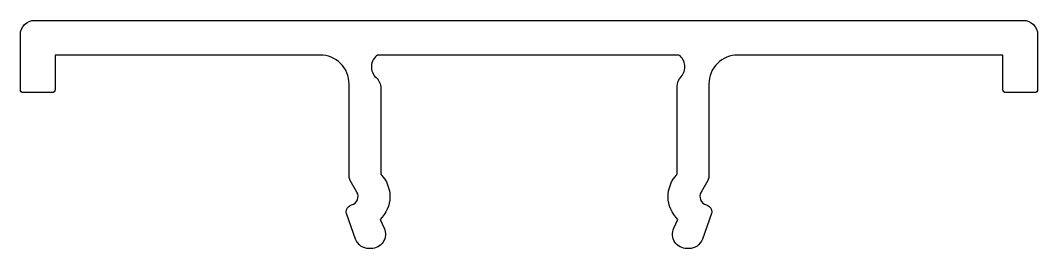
# Model space of a CAD drawing. Extents: x 971.8 to 1007, y 486.6 to 494.5.
import ezdxf

# ---------------------------------------------------------------- set-up
doc = ezdxf.new("R2010")
doc.units = 0
doc.layers.get('0').update_dxf_attribs({"linetype": 'CONTINUOUS'})

msp = doc.modelspace()

# ---------------------------------------------------------------- linework, layer by layer
msp.add_lwpolyline([(983.408, 486.951), (983.092, 487.836, -0.405437), (983.272, 488.134, 0.494932), (983.456, 488.575), (983.225, 488.975, -0.131652), (983.185, 489.125), (983.185, 492.319, 0.414214), (982.185, 493.319), (973.01, 493.319), (973.01, 492.119, -0.414214), (972.91, 492.019), (971.91, 492.019, -0.414214), (971.81, 492.119), (971.81, 494.019, -0.414214), (972.31, 494.519), (1006.51, 494.519, -0.414214), (1007.01, 494.019), (1007.01, 492.119, -0.414214), (1006.91, 492.019), (1005.91, 492.019, -0.414214), (1005.81, 492.119), (1005.81, 493.319), (996.635, 493.319, 0.414214), (995.635, 492.319), (995.635, 489.125, -0.131652), (995.595, 488.975), (995.363, 488.575, 0.494932), (995.547, 488.134, -0.405437), (995.728, 487.836), (995.412, 486.951, -0.317066), (994.941, 486.619), (994.877, 486.619, -0.544103), (994.421, 487.324), (994.56, 487.633, -0.41558), (994.535, 489.192), (994.535, 492.228, -0.190704), (994.67, 492.57, 0.45423), (994.596, 493.319), (984.166, 493.319, 0.479083), (984.12, 492.541, -0.21194), (984.285, 492.17), (984.285, 489.192, -0.41558), (984.26, 487.633), (984.398, 487.324, -0.544103), (983.942, 486.619), (983.879, 486.619, -0.317066)], format="xyb", close=True)

doc.saveas('drawing.dxf')
